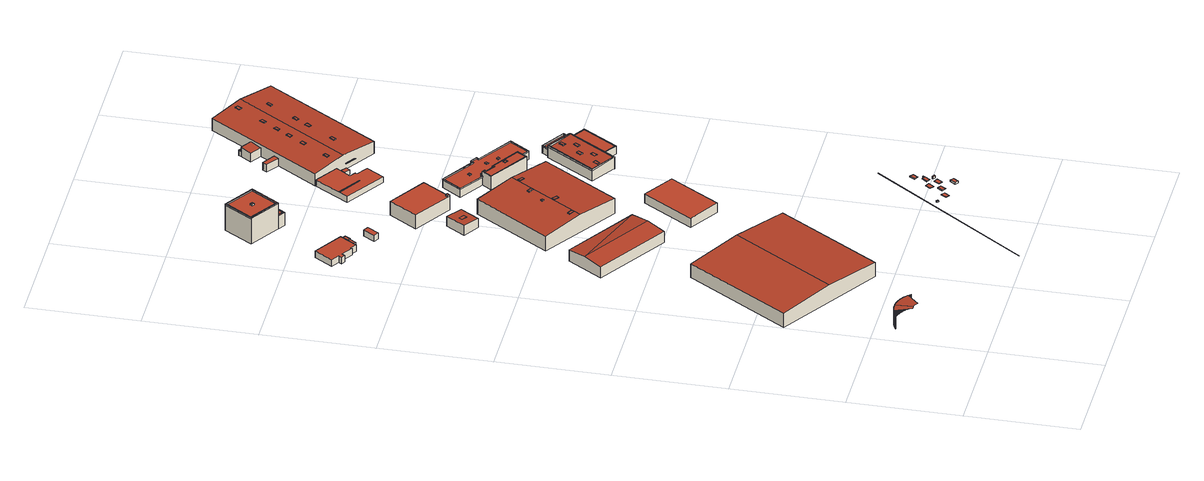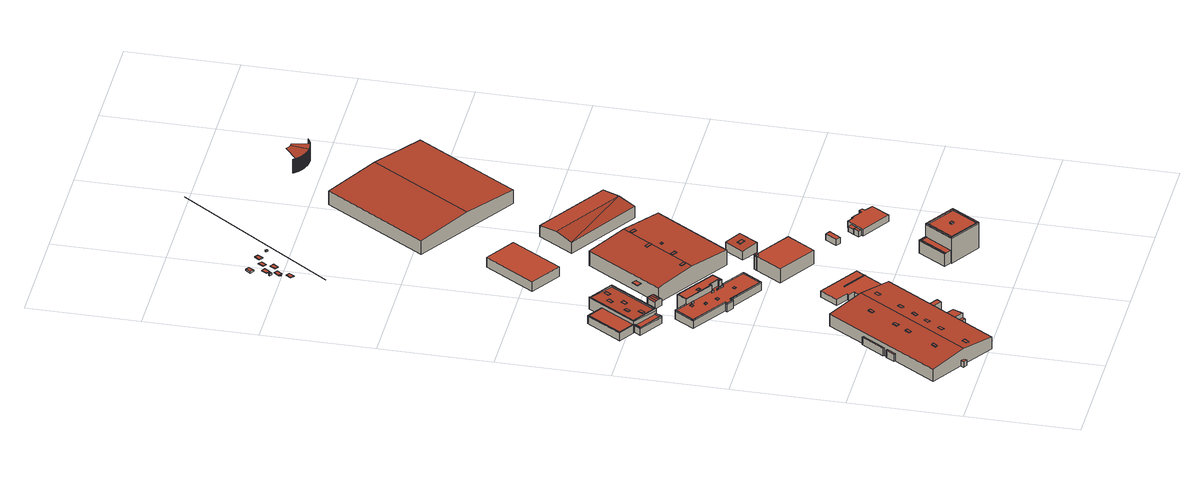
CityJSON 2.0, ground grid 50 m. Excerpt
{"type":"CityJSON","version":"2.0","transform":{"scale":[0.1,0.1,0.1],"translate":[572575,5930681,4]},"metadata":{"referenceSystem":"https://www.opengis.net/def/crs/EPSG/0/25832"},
"CityObjects":{
"building1":{"type":"Building","attributes":{"Grundfläche 2D":"390.780724","Grundhöhe NN":"4.733"},"geometry":[{"type":"MultiSurface","lod":"3","boundaries":[[[0,1,2,3]],[[1,4,5,2]],[[4,6,7,5]],[[6,8,9,7]],[[8,10,11,9]],[[10,12,13,11]],[[12,14,15,13]],[[14,16,17,15]],[[16,18,19,17]],[[18,20,21,19]],[[20,22,23,21]],[[22,24,25,23]],[[24,26,27,25]],[[26,28,29,27]],[[28,30,31,29]],[[30,32,33,31]],[[32,34,35,33]],[[30,28,26,24,36,37,38,39,40,41,42,43,44,45,46,47,48,49,50,51,52,53,54,34,32]],[[34,54,55,35]],[[54,53,56,55]],[[53,52,57,56]],[[52,51,58,57]],[[51,50,59,58]],[[50,49,60,59]],[[49,48,61,60]],[[48,47,62,61]],[[47,46,63,62]],[[46,64,65,63]],[[64,66,67,65]],[[66,68,69,67]],[[68,70,71,69]],[[70,72,73,71]],[[74,75,76,77,78,79,80,81,82,83,84,85,86,87,88,89,72,70,68,66,64,46,45,90,91,92,93,94,95,96,97,98,99,100,101,102,103,104,105,106,107,108,109,110,111,112,113,114,115,116,117,118,119,120,121]],[[72,89,122,73]],[[89,88,123,122]],[[88,87,124,123]],[[87,86,125,124]],[[86,85,126,125]],[[85,84,127,126]],[[84,83,128,127]],[[83,82,129,128]],[[82,81,130,129]],[[81,80,131,130]],[[80,79,132,131]],[[79,78,133,132]],[[78,77,134,133]],[[77,76,135,134]],[[76,75,136,135]],[[75,74,137,136]],[[74,121,138,137]],[[121,120,139,138]],[[120,119,140,139]],[[119,118,141,140]],[[118,117,142,141]],[[117,116,143,142]],[[116,115,144,143]],[[115,114,145,144]],[[114,113,146,145]],[[113,112,147,146]],[[112,111,148,147]],[[111,110,149,148]],[[110,150,151,149]],[[150,152,153,151]],[[152,154,155,153]],[[154,156,157,155]],[[156,158,159,157]]],"semantics":{"surfaces":[{"type":"WallSurface"},{"type":"RoofSurface"}],"values":[0,0,0,0,0,0,0,0,0,0,0,0,0,0,0,0,0,1,0,0,0,0,0,0,0,0,0,0,0,0,0,0,1,0,0,0,0,0,0,0,0,0,0,0,0,0,0,0,0,0,0,0,0,0,0,0,0,0,0,0,0,0,0,0,0,0]}}]},
"building2":{"type":"Building","attributes":{"Grundfläche 2D":"2955.923750","Grundhöhe NN":"4.798"},"geometry":[{"type":"Solid","lod":"3","boundaries":[[[[160,161,162,163,164]],[[165,160,164,166]],[[166,164,163,167,168]],[[165,166,168,169]],[[161,160,165,169,170]],[[163,162,161,170,171,167]],[[169,168,167,171,170]]]],"semantics":{"surfaces":[{"type":"RoofSurface"},{"type":"WallSurface"},{"type":"GroundSurface"}],"values":[[0,0,1,1,1,1,2]]}}]},
"building3":{"type":"Building","attributes":{"Grundfläche 2D":"695.717023","Grundhöhe NN":"5.314"},"geometry":[{"type":"Solid","lod":"3","boundaries":[[[[172,173,174]],[[175,176,174,177]],[[172,174,176]],[[177,174,173,178,179]],[[175,177,179,180]],[[172,176,175,180,181]],[[173,172,181,178]],[[179,178,181,180]]]],"semantics":{"surfaces":[{"type":"RoofSurface"},{"type":"WallSurface"},{"type":"GroundSurface"}],"values":[[0,0,0,1,1,1,1,2]]}}]},
"building4":{"type":"Building","attributes":{"Grundfläche 2D":"147.819501","Grundhöhe NN":"5.317"},"geometry":[{"type":"Solid","lod":"3","boundaries":[[[[182,183,184,185,186,187,188,189,190,191]],[[182,191,192,193]],[[183,182,193,194]],[[184,183,194,195]],[[185,184,195,196]],[[186,185,196,197]],[[187,186,197,198]],[[188,187,198,199]],[[189,188,199,200]],[[190,189,200,201]],[[191,190,201,192]],[[196,195,194,193,192,201,200,199,198,197]]]],"semantics":{"surfaces":[{"type":"RoofSurface"},{"type":"WallSurface"},{"type":"GroundSurface"}],"values":[[0,1,1,1,1,1,1,1,1,1,1,2]]}}]},
"building5":{"type":"Building","attributes":{"Grundfläche 2D":"7.102182","Grundhöhe NN":"5.440"},"geometry":[{"type":"Solid","lod":"3","boundaries":[[[[202,203,204,205]],[[203,202,206,207]],[[204,203,207,208]],[[205,204,208,209]],[[202,205,209,206]],[[207,206,209,208]]]],"semantics":{"surfaces":[{"type":"RoofSurface"},{"type":"WallSurface"},{"type":"GroundSurface"}],"values":[[0,1,1,1,1,2]]}}]},
"building6":{"type":"Building","attributes":{"Grundfläche 2D":"6602.493035","Grundhöhe NN":"3.817"},"children":["building6-1","building6-2","building6-3","building6-4","building6-5","building6-6","building6-7","building6-8","building6-9","building6-10"],"geometry":[{"type":"MultiSurface","lod":"3","boundaries":[[[210,211,212,213]]],"semantics":{"surfaces":[{"type":"WallSurface"}],"values":[0]}}]},
"building6-1":{"type":"BuildingInstallation","parents":["building6"],"geometry":[{"type":"MultiSurface","lod":"3","boundaries":[[[214,215,216,217]],[[217,216,218,219]],[[214,217,219,220]],[[215,214,220,221]],[[216,215,221,218]]],"semantics":{"surfaces":[{"type":"RoofSurface"},{"type":"WallSurface"}],"values":[0,1,1,1,1]}}]},
"building6-2":{"type":"BuildingInstallation","parents":["building6"],"geometry":[{"type":"MultiSurface","lod":"3","boundaries":[[[222,223,224,225]],[[225,224,226,227]],[[222,225,227,228]],[[223,222,228,229]],[[224,223,229,226]]],"semantics":{"surfaces":[{"type":"RoofSurface"},{"type":"WallSurface"}],"values":[0,1,1,1,1]}}]},
"building6-3":{"type":"BuildingInstallation","parents":["building6"],"geometry":[{"type":"MultiSurface","lod":"3","boundaries":[[[230,231,232,233]],[[233,232,234,235]],[[230,233,235,236]],[[231,230,236,237]],[[232,231,237,234]]],"semantics":{"surfaces":[{"type":"RoofSurface"},{"type":"WallSurface"}],"values":[0,1,1,1,1]}}]},
"building6-4":{"type":"BuildingInstallation","parents":["building6"],"geometry":[{"type":"MultiSurface","lod":"3","boundaries":[[[238,239,240,241]],[[241,240,242,243]],[[238,241,243,244]],[[239,238,244,245]],[[240,239,245,242]]],"semantics":{"surfaces":[{"type":"RoofSurface"},{"type":"WallSurface"}],"values":[0,1,1,1,1]}}]},
"building6-5":{"type":"BuildingInstallation","parents":["building6"],"geometry":[{"type":"MultiSurface","lod":"3","boundaries":[[[246,247,248,249]],[[249,248,250,251]],[[246,249,251,252]],[[247,246,252,253]],[[248,247,253,250]]],"semantics":{"surfaces":[{"type":"RoofSurface"},{"type":"WallSurface"}],"values":[0,1,1,1,1]}}]},
"building6-6":{"type":"BuildingInstallation","parents":["building6"],"geometry":[{"type":"MultiSurface","lod":"3","boundaries":[[[254,255,256,257]],[[257,256,258,259]],[[254,257,259,260]],[[255,254,260,261]],[[256,255,261,258]]],"semantics":{"surfaces":[{"type":"RoofSurface"},{"type":"WallSurface"}],"values":[0,1,1,1,1]}}]},
"building6-7":{"type":"BuildingInstallation","parents":["building6"],"geometry":[{"type":"MultiSurface","lod":"3","boundaries":[[[262,263,264,265]],[[266,267,263,262]],[[267,268,264,263]],[[268,269,265,264]],[[269,266,262,265]]],"semantics":{"surfaces":[{"type":"RoofSurface"},{"type":"WallSurface"}],"values":[0,1,1,1,1]}}]},
"building6-8":{"type":"BuildingInstallation","parents":["building6"],"geometry":[{"type":"MultiSurface","lod":"3","boundaries":[[[270,271,272,273]],[[273,272,274,275]],[[270,273,275,276]],[[271,270,276,277]],[[272,271,277,274]]],"semantics":{"surfaces":[{"type":"RoofSurface"},{"type":"WallSurface"}],"values":[0,1,1,1,1]}}]},
"building6-9":{"type":"BuildingInstallation","parents":["building6"],"geometry":[{"type":"MultiSurface","lod":"3","boundaries":[[[278,279,280,281,282,283,284,285,286,287,288,289,290,291,292,293,294,295,296,297,298,299,300]],[[301,302,279,278]],[[303,304,300,299]],[[304,301,278,300]],[[302,305,280,279]],[[305,306,281,280]],[[306,307,282,281]],[[307,308,283,282]],[[308,309,310,285,284,283]],[[310,311,286,285]],[[311,312,287,286]],[[312,313,288,287]],[[313,314,289,288]],[[314,315,290,289]],[[315,316,291,290]],[[316,317,292,291]],[[317,318,293,292]],[[318,319,294,293]],[[319,320,295,294]],[[320,321,296,295]],[[321,322,297,296]],[[322,323,298,297]],[[323,303,299,298]]],"semantics":{"surfaces":[{"type":"RoofSurface"},{"type":"WallSurface"}],"values":[0,1,1,1,1,1,1,1,1,1,1,1,1,1,1,1,1,1,1,1,1,1,1]}}]},
"building6-10":{"type":"BuildingInstallation","parents":["building6"],"geometry":[{"type":"MultiSurface","lod":"3","boundaries":[[[324,325,326,327]],[[327,326,328,329]],[[324,327,329,330]],[[325,324,330,331]],[[326,325,331,328]]],"semantics":{"surfaces":[{"type":"RoofSurface"},{"type":"WallSurface"}],"values":[0,1,1,1,1]}}]},
"building7":{"type":"Building","attributes":{"Grundfläche 2D":"4.255381","Grundhöhe NN":"5.353"},"geometry":[{"type":"Solid","lod":"3","boundaries":[[[[332,333,334,335]],[[208,336,335,334]],[[336,337,332,335]],[[337,338,333,332]],[[338,208,334,333]],[[338,337,336,208]]]],"semantics":{"surfaces":[{"type":"RoofSurface"},{"type":"WallSurface"},{"type":"GroundSurface"}],"values":[[0,1,1,1,1,2]]}}]},
"building8":{"type":"Building","attributes":{"Grundfläche 2D":"15.378755","Grundhöhe NN":"5.325"},"geometry":[{"type":"Solid","lod":"3","boundaries":[[[[339,340,341,342]],[[343,344,342,341]],[[344,345,339,342]],[[345,346,340,339]],[[346,343,341,340]],[[346,345,344,343]]]],"semantics":{"surfaces":[{"type":"RoofSurface"},{"type":"WallSurface"},{"type":"GroundSurface"}],"values":[[0,1,1,1,1,2]]}}]},
"building9":{"type":"Building","attributes":{"Grundfläche 2D":"83.991853","Grundhöhe NN":"5.527"},"children":["building9-1"],"geometry":[{"type":"Solid","lod":"3","boundaries":[[[[347,348,349,350]],[[351,352,350,349]],[[352,353,347,350]],[[353,354,348,347]],[[354,351,349,348]],[[354,353,352,351]]]],"semantics":{"surfaces":[{"type":"RoofSurface"},{"type":"WallSurface"},{"type":"GroundSurface"}],"values":[[0,1,1,1,1,2]]}}]},
"building9-1":{"type":"BuildingInstallation","parents":["building9"],"geometry":[{"type":"MultiSurface","lod":"3","boundaries":[[[355,356,357,358]],[[358,357,359,360]],[[355,358,360,361]],[[356,355,361,362]],[[357,356,362,359]]],"semantics":{"surfaces":[{"type":"RoofSurface"},{"type":"WallSurface"}],"values":[0,1,1,1,1]}}]},
"building10":{"type":"Building","attributes":{"Grundfläche 2D":"304.281878","Grundhöhe NN":"5.483"},"children":["building10-1","building10-2"],"geometry":[{"type":"MultiSurface","lod":"3","boundaries":[[[363,364,365,366,367,368,369,370,371,372,373,374,375,376]],[[377,378,379,380,381,382]],[[383,384,385,386,387,388,389,390]],[[391,392,393,394]],[[395,396,365,364]],[[396,397,398,399,383,369,368,367,366,365]],[[390,389,371,370]],[[372,371,389,388]],[[373,372,388,387]],[[386,400,401,402,395,364,363,376,375,374]],[[403,404,378,377]],[[404,405,379,378]],[[405,391,380,379]],[[380,391,394,381]],[[382,381,394,393]],[[382,393,392,406,407,408,395,402,401,400,386,409,410,403,377]],[[396,395,408,411]],[[412,413,414,415,383,399,398,397,396,411]],[[386,385,384,383,415,416,409]],[[404,403,410,417]],[[405,404,417,418]],[[392,391,405,418,406]],[[418,417,410,409,416,415,414,413,412,411,408,407,406]]],"semantics":{"surfaces":[{"type":"RoofSurface"},{"type":"WallSurface"},{"type":"GroundSurface"}],"values":[0,0,0,0,1,1,1,1,1,1,1,1,1,1,1,1,1,1,1,1,1,1,2]}}]},
"building10-1":{"type":"BuildingInstallation","parents":["building10"],"geometry":[{"type":"MultiSurface","lod":"3","boundaries":[[[373,370,369,419,374]],[[370,373,387,390]],[[383,384,385,386,374,419,369]]],"semantics":{"surfaces":[{"type":"RoofSurface"},{"type":"WallSurface"}],"values":[0,1,1]}}]},
"building10-2":{"type":"BuildingInstallation","parents":["building10"],"geometry":[{"type":"MultiSurface","lod":"3","boundaries":[[[420,421,422,423]],[[424,425,423,422]],[[425,426,420,423]],[[421,420,426,427]],[[422,421,427,424]]],"semantics":{"surfaces":[{"type":"RoofSurface"},{"type":"WallSurface"}],"values":[0,1,1,1,1]}}]},
"building11":{"type":"Building","attributes":{"Grundfläche 2D":"425.920663","Grundhöhe NN":"5.199"},"geometry":[{"type":"Solid","lod":"3","boundaries":[[[[428,429,430,431]],[[432,433,431,430]],[[433,434,428,431]],[[434,435,429,428]],[[435,432,430,429]],[[435,434,433,432]]]],"semantics":{"surfaces":[{"type":"RoofSurface"},{"type":"WallSurface"},{"type":"GroundSurface"}],"values":[[0,1,1,1,1,2]]}}]},
"building12":{"type":"Building","attributes":{"Grundfläche 2D":"1628.171491","Grundhöhe NN":"5.292"},"children":["building12-1","building12-2","building12-3","building12-4","building12-5","building12-6"],"geometry":[{"type":"Solid","lod":"3","boundaries":[[[[436,437,438,439]],[[438,437,440,441]],[[440,437,436,442,443]],[[440,443,444,441]],[[439,438,441,444,445]],[[436,439,445,442]],[[443,442,445,444]]]],"semantics":{"surfaces":[{"type":"RoofSurface"},{"type":"WallSurface"},{"type":"GroundSurface"}],"values":[[0,0,1,1,1,1,2]]}}]},
"building12-1":{"type":"BuildingInstallation","parents":["building12"],"geometry":[{"type":"MultiSurface","lod":"3","boundaries":[[[446,447,448,449]],[[449,448,450,451]],[[451,452,446,449]],[[447,446,452,453]],[[453,450,448,447]]],"semantics":{"surfaces":[{"type":"RoofSurface"},{"type":"WallSurface"}],"values":[0,1,1,1,1]}}]},
"building12-2":{"type":"BuildingInstallation","parents":["building12"],"geometry":[{"type":"MultiSurface","lod":"3","boundaries":[[[454,455,456,457]],[[457,456,458,459]],[[459,460,454,457]],[[460,461,455,454]],[[456,455,461,458]]],"semantics":{"surfaces":[{"type":"RoofSurface"},{"type":"WallSurface"}],"values":[0,1,1,1,1]}}]},
"building12-3":{"type":"BuildingInstallation","parents":["building12"],"geometry":[{"type":"MultiSurface","lod":"3","boundaries":[[[462,463,464,465]],[[465,464,466,467]],[[462,465,467,468]],[[463,462,468,469]],[[464,463,469,466]]],"semantics":{"surfaces":[{"type":"RoofSurface"},{"type":"WallSurface"}],"values":[0,1,1,1,1]}}]},
"building12-4":{"type":"BuildingInstallation","parents":["building12"],"geometry":[{"type":"MultiSurface","lod":"3","boundaries":[[[470,471,472,473]],[[474,475,473,472]],[[475,476,470,473]],[[471,470,476,477]],[[472,471,477,474]]],"semantics":{"surfaces":[{"type":"RoofSurface"},{"type":"WallSurface"}],"values":[0,1,1,1,1]}}]},
"building12-5":{"type":"BuildingInstallation","parents":["building12"],"geometry":[{"type":"MultiSurface","lod":"3","boundaries":[[[478,479,480,481]],[[481,480,482,483]],[[483,484,478,481]],[[479,478,484,485]],[[485,482,480,479]]],"semantics":{"surfaces":[{"type":"RoofSurface"},{"type":"WallSurface"}],"values":[0,1,1,1,1]}}]},
"building12-6":{"type":"BuildingInstallation","parents":["building12"],"geometry":[{"type":"MultiSurface","lod":"3","boundaries":[[[486,487,488,489]],[[490,491,489,488]],[[491,492,486,489]],[[492,493,487,486]],[[493,490,488,487]],[[493,492,491,490]]],"semantics":{"surfaces":[{"type":"RoofSurface"},{"type":"WallSurface"},{"type":"OuterCeilingSurface"}],"values":[0,1,1,1,1,2]}}]},
"building13":{"type":"Building","attributes":{"Grundfläche 2D":"300.542562","Grundhöhe NN":"5.304"},"children":["building13-1"],"geometry":[{"type":"Solid","lod":"3","boundaries":[[[[494,495,496,497,498,499,500]],[[501,502,500,499]],[[502,503,504,495,494,500]],[[504,505,496,495]],[[505,506,497,496]],[[506,507,498,497]],[[507,501,499,498]],[[507,506,505,504,503,502,501]]]],"semantics":{"surfaces":[{"type":"RoofSurface"},{"type":"WallSurface"},{"type":"GroundSurface"}],"values":[[0,1,1,1,1,1,1,2]]}}]},
"building13-1":{"type":"BuildingInstallation","parents":["building13"],"geometry":[{"type":"MultiSurface","lod":"3","boundaries":[[[508,509,510,511,512]],[[496,497,513,510,509,508]],[[511,510,513,494]],[[494,495,512,511]],[[495,496,508,512]]],"semantics":{"surfaces":[{"type":"RoofSurface"},{"type":"WallSurface"}],"values":[0,1,1,1,1]}}]},
"building14":{"type":"Building","attributes":{"Grundfläche 2D":"311.445330","Grundhöhe NN":"5.180"},"children":["building14-1"],"geometry":[{"type":"Solid","lod":"3","boundaries":[[[[514,515,516,517,518,519,520,521]],[[515,514,522,523]],[[516,515,523,524]],[[517,516,524,525]],[[518,517,525,526]],[[519,518,526,527]],[[520,519,527,528]],[[521,520,528,529]],[[514,521,529,522]],[[529,528,527,526,525,524,523,522]]]],"semantics":{"surfaces":[{"type":"RoofSurface"},{"type":"WallSurface"},{"type":"GroundSurface"}],"values":[[0,1,1,1,1,1,1,1,1,2]]}}]},
"building14-1":{"type":"BuildingInstallation","parents":["building14"],"geometry":[{"type":"MultiSurface","lod":"3","boundaries":[[[530,531,532,533]],[[534,535,533,532]],[[530,533,535,536]],[[531,530,536,537]],[[532,531,537,534]]],"semantics":{"surfaces":[{"type":"RoofSurface"},{"type":"WallSurface"}],"values":[0,1,1,1,1]}}]},
"building15":{"type":"Building","attributes":{"Grundfläche 2D":"16.643301","Grundhöhe NN":"5.292"},"geometry":[{"type":"Solid","lod":"3","boundaries":[[[[538,539,540,541]],[[542,538,541,543]],[[544,542,543,545]],[[546,544,545,547]],[[547,545,543,541,540,548,549]],[[546,547,549,550]],[[539,538,542,544,546,550,551]],[[540,539,551,548]],[[549,548,551,550]]]],"semantics":{"surfaces":[{"type":"RoofSurface"},{"type":"WallSurface"},{"type":"GroundSurface"}],"values":[[0,0,0,0,1,1,1,1,2]]}}]},
"building16":{"type":"Building","attributes":{"Grundfläche 2D":"540.890092","Grundhöhe NN":"5.544"},"children":["building16-1","building16-2","building16-3","building16-4","building16-5","building16-6","building16-7","building16-8","building16-9","building16-10","building16-11","building16-12"],"geometry":[{"type":"Solid","lod":"3","boundaries":[[[[552,553,554,555,556,557,558,559,560,561,562,563,564,565,566,567,568,569,570,571]],[[572,573,574,575,576,577,578,579,580]],[[581,582,583,584,585,586,587,588,589,590,591,592,593,594]],[[595,596,560,559]],[[596,597,561,560]],[[597,598,562,561]],[[598,599,563,562]],[[599,600,564,563]],[[600,601,565,564]],[[601,602,566,565]],[[602,603,567,566]],[[603,604,568,567]],[[594,593,570,569]],[[593,592,571,570]],[[552,571,592,591]],[[553,552,591,590]],[[554,553,590,589]],[[555,554,589,588]],[[556,555,588,587]],[[557,556,587,586]],[[586,585,558,557]],[[604,605,606,573,572,569,568]],[[574,573,606,607]],[[558,576,575,574,607,608,595,559]],[[576,558,585,584,577]],[[577,584,583,578]],[[578,583,582,579]],[[579,582,581,580]],[[572,580,581,594,569]],[[596,595,608,609]],[[597,596,609,610]],[[598,597,610,611]],[[599,598,611,612]],[[600,599,612,613]],[[601,600,613,614]],[[602,601,614,615]],[[603,602,615,616]],[[604,603,616,605]],[[613,612,611,610,609,608,607,606,605,616,615,614]]]],"semantics":{"surfaces":[{"type":"RoofSurface"},{"type":"WallSurface"},{"type":"GroundSurface"}],"values":[[0,0,0,1,1,1,1,1,1,1,1,1,1,1,1,1,1,1,1,1,1,1,1,1,1,1,1,1,1,1,1,1,1,1,1,1,1,1,2]]}}]},
"building16-1":{"type":"BuildingInstallation","parents":["building16"],"geometry":[{"type":"MultiSurface","lod":"3","boundaries":[[[617,618,619,620]],[[620,619,621,622]],[[617,620,622,623]],[[618,617,623,624]],[[619,618,624,621]]],"semantics":{"surfaces":[{"type":"RoofSurface"},{"type":"WallSurface"}],"values":[0,1,1,1,1]}}]},
"building16-2":{"type":"BuildingInstallation","parents":["building16"],"geometry":[{"type":"MultiSurface","lod":"3","boundaries":[[[625,626,627,628]],[[626,625,629,630]],[[627,626,630,631]],[[628,627,631,632]],[[625,628,632,629]]],"semantics":{"surfaces":[{"type":"RoofSurface"},{"type":"WallSurface"}],"values":[0,1,1,1,1]}}]},
"building16-3":{"type":"BuildingInstallation","parents":["building16"],"geometry":[{"type":"MultiSurface","lod":"3","boundaries":[[[633,634,635,636]],[[636,635,637,638]],[[633,636,638,639]],[[639,640,634,633]],[[640,637,635,634]]],"semantics":{"surfaces":[{"type":"RoofSurface"},{"type":"WallSurface"}],"values":[0,1,1,1,1]}}]},
"building16-4":{"type":"BuildingInstallation","parents":["building16"],"geometry":[{"type":"MultiSurface","lod":"3","boundaries":[[[641,642,643,644]],[[645,646,644,643]],[[641,644,646,647]],[[647,648,642,641]],[[643,642,648,645]]],"semantics":{"surfaces":[{"type":"RoofSurface"},{"type":"WallSurface"}],"values":[0,1,1,1,1]}}]},
"building16-5":{"type":"BuildingInstallation","parents":["building16"],"geometry":[{"type":"MultiSurface","lod":"3","boundaries":[[[649,650,651,652]],[[651,650,653,654]],[[654,655,652,651]],[[655,656,649,652]],[[650,649,656,653]]],"semantics":{"surfaces":[{"type":"RoofSurface"},{"type":"WallSurface"}],"values":[0,1,1,1,1]}}]},
"building16-6":{"type":"BuildingInstallation","parents":["building16"],"geometry":[{"type":"MultiSurface","lod":"3","boundaries":[[[657,658,659,660]],[[658,657,661,662]],[[659,658,662,663]],[[660,659,663,664]],[[657,660,664,661]]],"semantics":{"surfaces":[{"type":"RoofSurface"},{"type":"WallSurface"}],"values":[0,1,1,1,1]}}]},
"building16-7":{"type":"BuildingInstallation","parents":["building16"],"geometry":[{"type":"MultiSurface","lod":"3","boundaries":[[[665,666,667,668]],[[669,670,668,667]],[[665,668,670,671]],[[671,672,666,665]],[[667,666,672,669]]],"semantics":{"surfaces":[{"type":"RoofSurface"},{"type":"WallSurface"}],"values":[0,1,1,1,1]}}]},
"building16-8":{"type":"BuildingInstallation","parents":["building16"],"geometry":[{"type":"MultiSurface","lod":"3","boundaries":[[[673,674,675,676]],[[676,675,677,678]],[[673,676,678,679]],[[674,673,679,680]],[[675,674,680,677]]],"semantics":{"surfaces":[{"type":"RoofSurface"},{"type":"WallSurface"}],"values":[0,1,1,1,1]}}]},
"building16-9":{"type":"BuildingInstallation","parents":["building16"],"geometry":[{"type":"MultiSurface","lod":"3","boundaries":[[[681,682,683,684,685,686,687,688,689]],[[572,573,684,683]],[[573,574,685,684]],[[574,575,576,687,686,685]],[[689,688,690,691]],[[681,689,691,692]],[[682,681,692,693]]],"semantics":{"surfaces":[{"type":"RoofSurface"},{"type":"WallSurface"}],"values":[0,1,1,1,1,1,1]}}]},
"building16-10":{"type":"BuildingInstallation","parents":["building16"],"geometry":[{"type":"MultiSurface","lod":"3","boundaries":[[[694,695,696,697]],[[696,695,698,699]],[[697,696,699,700]],[[694,697,700,701]],[[695,694,701,698]]],"semantics":{"surfaces":[{"type":"RoofSurface"},{"type":"WallSurface"}],"values":[0,1,1,1,1]}}]},
"building16-11":{"type":"BuildingInstallation","parents":["building16"],"geometry":[{"type":"MultiSurface","lod":"3","boundaries":[[[687,702,703,704,705,683,682,706,707,708,709,688]],[[693,710,706,682]],[[707,706,710,711]],[[708,707,711,712]],[[709,708,712,713]],[[713,690,688,709]],[[576,577,702,687]],[[577,578,703,702]],[[578,579,704,703]],[[579,580,705,704]],[[580,572,683,705]]],"semantics":{"surfaces":[{"type":"RoofSurface"},{"type":"WallSurface"}],"values":[0,1,1,1,1,1,1,1,1,1,1]}}]},
"building16-12":{"type":"BuildingInstallation","parents":["building16"],"geometry":[{"type":"MultiSurface","lod":"3","boundaries":[[[714,715,716,717]],[[717,716,718,719]],[[714,717,719,720]],[[715,714,720,721]],[[716,715,721,718]]],"semantics":{"surfaces":[{"type":"RoofSurface"},{"type":"WallSurface"}],"values":[0,1,1,1,1]}}]},
"building17":{"type":"Building","attributes":{"Grundfläche 2D":"6.343615","Grundhöhe NN":"5.180"},"geometry":[{"type":"Solid","lod":"3","boundaries":[[[[722,723,724,725]],[[726,727,725,724]],[[727,728,722,725]],[[728,729,723,722]],[[729,726,724,723]],[[729,728,727,726]]]],"semantics":{"surfaces":[{"type":"RoofSurface"},{"type":"WallSurface"},{"type":"GroundSurface"}],"values":[[0,1,1,1,1,2]]}}]},
"building18":{"type":"Building","attributes":{"Grundfläche 2D":"499.712101","Grundhöhe NN":"5.594"},"children":["building18-1","building18-2","building18-3","building18-4","building18-5","building18-6"],"geometry":[{"type":"Solid","lod":"3","boundaries":[[[[730,731,732]],[[731,733,734,735,736,737,738,732]],[[739,740,741,730,732]],[[740,742,743,741]],[[742,744,733,743]],[[745,734,733,744]],[[746,747,748,749]],[[750,751,752,753,754,755]],[[730,749,748,731]],[[747,733,731,748]],[[756,757,758,759,760,738,737,736,735,734]],[[760,761,732,738]],[[761,762,763,740,739,732]],[[764,756,734,745,744,742,740,763,765]],[[733,747,746,741,743]],[[730,741,746,749]],[[766,753,752,751,750,767,756,764,765,763,768,769]],[[770,760,759,758,757,756,767,750,771,772,773]],[[760,770,774,761]],[[763,762,761,774,775,768]],[[754,753,766,776]],[[755,754,776,777]],[[750,755,777,771]],[[770,773,772,771,777,776,766,769,768,775,774]]]],"semantics":{"surfaces":[{"type":"RoofSurface"},{"type":"WallSurface"},{"type":"GroundSurface"}],"values":[[0,0,0,0,0,0,0,0,1,1,1,1,1,1,1,1,1,1,1,1,1,1,1,2]]}}]},
"building18-1":{"type":"BuildingInstallation","parents":["building18"],"geometry":[{"type":"MultiSurface","lod":"3","boundaries":[[[778,779,780,781]],[[781,780,782,783]],[[778,781,783,784]],[[779,778,784,785]],[[780,779,785,782]]],"semantics":{"surfaces":[{"type":"RoofSurface"},{"type":"WallSurface"}],"values":[0,1,1,1,1]}}]},
"building18-2":{"type":"BuildingInstallation","parents":["building18"],"geometry":[{"type":"MultiSurface","lod":"3","boundaries":[[[786,787,788,789]],[[789,788,790,791]],[[786,789,791,792]],[[787,786,792,793]],[[788,787,793,790]]],"semantics":{"surfaces":[{"type":"RoofSurface"},{"type":"WallSurface"}],"values":[0,1,1,1,1]}}]},
"building18-3":{"type":"BuildingInstallation","parents":["building18"],"geometry":[{"type":"MultiSurface","lod":"3","boundaries":[[[794,795,796,797]],[[797,796,798,799]],[[794,797,799,800]],[[795,794,800,801]],[[796,795,801,798]]],"semantics":{"surfaces":[{"type":"RoofSurface"},{"type":"WallSurface"}],"values":[0,1,1,1,1]}}]},
"building18-4":{"type":"BuildingInstallation","parents":["building18"],"geometry":[{"type":"MultiSurface","lod":"3","boundaries":[[[802,803,804,805]],[[805,804,806,807]],[[807,808,802,805]],[[803,802,808,809]],[[809,806,804,803]]],"semantics":{"surfaces":[{"type":"RoofSurface"},{"type":"WallSurface"}],"values":[0,1,1,1,1]}}]},
"building18-5":{"type":"BuildingInstallation","parents":["building18"],"geometry":[{"type":"MultiSurface","lod":"3","boundaries":[[[810,811,812,813]],[[813,812,814,815]],[[810,813,815,816]],[[811,810,816,817]],[[812,811,817,814]]],"semantics":{"surfaces":[{"type":"RoofSurface"},{"type":"WallSurface"}],"values":[0,1,1,1,1]}}]},
"building18-6":{"type":"BuildingInstallation","parents":["building18"],"geometry":[{"type":"MultiSurface","lod":"3","boundaries":[[[818,819,820,821,822,823,824,767]],[[753,754,823,822]],[[754,755,824,823]],[[755,750,767,824]],[[750,751,818,767]],[[751,825,819,818]],[[820,819,825,826]],[[826,752,821,820]],[[753,822,821,752]]],"semantics":{"surfaces":[{"type":"RoofSurface"},{"type":"WallSurface"}],"values":[0,1,1,1,1,1,1,1,1]}}]},
"building19":{"type":"Building","attributes":{"Grundfläche 2D":"46.778890","Grundhöhe NN":"5.908"},"children":["building19-1"],"geometry":[{"type":"Solid","lod":"3","boundaries":[[[[827,828,829,830,831,832]],[[830,829,833,834]],[[831,830,834,835]],[[832,831,835,836]],[[833,829,828,827,832,836,837]],[[836,835,834,833,837]]]],"semantics":{"surfaces":[{"type":"RoofSurface"},{"type":"WallSurface"},{"type":"GroundSurface"}],"values":[[0,1,1,1,1,2]]}}]},
"building19-1":{"type":"BuildingInstallation","parents":["building19"],"geometry":[{"type":"MultiSurface","lod":"3","boundaries":[[[838,839,840,841,842,843,844,845]],[[829,830,841,840]],[[830,831,842,841]],[[831,832,843,842]],[[832,827,844,843]],[[827,846,845,844]],[[838,845,846,847]],[[847,828,839,838]],[[828,829,840,839]]],"semantics":{"surfaces":[{"type":"RoofSurface"},{"type":"WallSurface"}],"values":[0,1,1,1,1,1,1,1,1]}}]},
"building20":{"type":"Building","attributes":{"Grundfläche 2D":"2158.745158","Grundhöhe NN":"5.180"},"children":["building20-1","building20-2","building20-3","building20-4","building20-5","building20-6","building20-7","building20-8","building20-9","building20-10","building20-11"],"geometry":[{"type":"Solid","lod":"3","boundaries":[[[[848,849,850,851]],[[852,851,850,853]],[[854,855,856,857]],[[858,859,860,861]],[[862,863,864,865]],[[866,867,868,869]],[[870,871,872,873]],[[874,875,876,877]],[[856,855,878,879,868,867,880,881,849,848,882,883]],[[877,884,885,853,850,849,881,886,874]],[[863,862,887,888,872,871,889,890,852,853,885,891]],[[851,852,890,882,848]],[[857,856,883,892]],[[854,857,892,893]],[[855,854,893,878]],[[861,860,894,895]],[[858,861,895,896]],[[859,858,896,897]],[[859,864,863,891,894,860]],[[864,859,897,898,865]],[[862,865,898,887]],[[869,868,879,899]],[[866,869,899,900]],[[867,866,900,880]],[[873,872,888,901]],[[870,873,901,902]],[[871,870,902,889]],[[875,874,886,903]],[[876,875,903,904]],[[877,876,904,884]],[[887,898,897,896,895,894,891,885,884,904,903,886,881,880,900,899,879,878,893,892,883,882,890,889,902,901,888]]]],"semantics":{"surfaces":[{"type":"RoofSurface"},{"type":"WallSurface"},{"type":"GroundSurface"}],"values":[[0,0,0,0,0,0,0,0,1,1,1,1,1,1,1,1,1,1,1,1,1,1,1,1,1,1,1,1,1,1,2]]}}]},
"building20-1":{"type":"BuildingInstallation","parents":["building20"],"geometry":[{"type":"MultiSurface","lod":"3","boundaries":[[[905,906,907,908]],[[908,907,909,910]],[[905,908,910,911]],[[906,905,911,912]],[[907,906,912,909]]],"semantics":{"surfaces":[{"type":"RoofSurface"},{"type":"WallSurface"}],"values":[0,1,1,1,1]}}]},
"building20-2":{"type":"BuildingInstallation","parents":["building20"],"geometry":[{"type":"MultiSurface","lod":"3","boundaries":[[[913,914,915,916]],[[916,915,917,918]],[[913,916,918,919]],[[914,913,919,920]],[[915,914,920,917]]],"semantics":{"surfaces":[{"type":"RoofSurface"},{"type":"WallSurface"}],"values":[0,1,1,1,1]}}]},
"building20-3":{"type":"BuildingInstallation","parents":["building20"],"geometry":[{"type":"MultiSurface","lod":"3","boundaries":[[[921,922,923,924]],[[924,923,925,926]],[[926,927,921,924]],[[927,928,922,921]],[[923,922,928,925]]],"semantics":{"surfaces":[{"type":"RoofSurface"},{"type":"WallSurface"}],"values":[0,1,1,1,1]}}]},
"building20-4":{"type":"BuildingInstallation","parents":["building20"],"geometry":[{"type":"MultiSurface","lod":"3","boundaries":[[[929,930,931,932]],[[932,931,933,934]],[[931,930,935,933]],[[929,932,934,936]],[[930,929,936,935]]],"semantics":{"surfaces":[{"type":"RoofSurface"},{"type":"WallSurface"}],"values":[0,1,1,1,1]}}]},
"building20-5":{"type":"BuildingInstallation","parents":["building20"],"geometry":[{"type":"MultiSurface","lod":"3","boundaries":[[[937,938,939,940]],[[940,939,941,942]],[[937,940,942,943]],[[938,937,943,944]],[[939,938,944,941]]],"semantics":{"surfaces":[{"type":"RoofSurface"},{"type":"WallSurface"}],"values":[0,1,1,1,1]}}]},
"building20-6":{"type":"BuildingInstallation","parents":["building20"],"geometry":[{"type":"MultiSurface","lod":"3","boundaries":[[[945,946,947,948]],[[948,947,949,950]],[[945,948,950,951]],[[951,952,946,945]],[[952,949,947,946]]],"semantics":{"surfaces":[{"type":"RoofSurface"},{"type":"WallSurface"}],"values":[0,1,1,1,1]}}]},
"building20-7":{"type":"BuildingInstallation","parents":["building20"],"geometry":[{"type":"MultiSurface","lod":"3","boundaries":[[[953,954,955,956]],[[956,955,957,958]],[[953,956,958,959]],[[954,953,959,960]],[[955,954,960,957]]],"semantics":{"surfaces":[{"type":"RoofSurface"},{"type":"WallSurface"}],"values":[0,1,1,1,1]}}]},
"building20-8":{"type":"BuildingInstallation","parents":["building20"],"geometry":[{"type":"MultiSurface","lod":"3","boundaries":[[[961,962,963,964]],[[964,963,965,966]],[[961,964,966,967]],[[962,961,967,968]],[[963,962,968,965]]],"semantics":{"surfaces":[{"type":"RoofSurface"},{"type":"WallSurface"}],"values":[0,1,1,1,1]}}]},
"building20-9":{"type":"BuildingInstallation","parents":["building20"],"geometry":[{"type":"MultiSurface","lod":"3","boundaries":[[[969,970,971,972]],[[972,971,973,974]],[[969,972,974,975]],[[970,969,975,976]],[[971,970,976,973]]],"semantics":{"surfaces":[{"type":"RoofSurface"},{"type":"WallSurface"}],"values":[0,1,1,1,1]}}]},
"building20-10":{"type":"BuildingInstallation","parents":["building20"],"geometry":[{"type":"MultiSurface","lod":"3","boundaries":[[[977,978,979,980]],[[980,979,981,982]],[[977,980,982,983]],[[978,977,983,984]],[[979,978,984,981]]],"semantics":{"surfaces":[{"type":"RoofSurface"},{"type":"WallSurface"}],"values":[0,1,1,1,1]}}]},
"building20-11":{"type":"BuildingInstallation","parents":["building20"],"geometry":[{"type":"MultiSurface","lod":"3","boundaries":[[[985,986,987,988]],[[989,990,988,987]],[[990,991,985,988]],[[991,992,986,985]],[[992,989,987,986]],[[992,991,990,989]]],"semantics":{"surfaces":[{"type":"RoofSurface"},{"type":"WallSurface"},{"type":"OuterCeilingSurface"}],"values":[0,1,1,1,1,2]}}]}
},
"vertices":[
[95,413,74],[97,414,74],[97,414,7],[95,413,7],[100,416,74],[100,416,7],[102,418,74],[102,418,7],[105,419,74],[105,419,7],[108,421,74],[108,421,7],[110,422,74],[110,422,7],[113,423,74],[113,423,7],[116,424,74],[116,424,7],[119,426,75],[119,426,7],[122,427,75],[122,427,7],[125,428,75],[125,428,7],[128,429,75],[128,429,7],[131,430,75],[131,430,7],[134,430,75],[134,430,7],[137,431,75],[137,431,7],[140,432,75],[140,432,7],[143,432,75],[143,432,7],[154,353,80],[156,353,80],[157,354,80],[159,354,80],[160,354,80],[162,354,80],[163,354,80],[164,354,80],[166,354,80],[167,354,80],[171,434,75],[168,434,75],[165,434,75],[162,434,75],[159,434,75],[155,434,75],[152,434,75],[149,433,75],[146,433,75],[146,433,7],[149,433,7],[152,434,7],[155,434,7],[159,434,7],[162,434,7],[165,434,7],[168,434,7],[171,434,7],[174,434,75],[174,434,7],[177,433,75],[177,433,7],[180,433,75],[180,433,7],[183,433,75],[183,433,7],[186,432,75],[186,432,7],[228,415,75],[226,417,75],[224,418,75],[221,419,75],[219,421,75],[216,422,75],[214,423,75],[211,424,75],[209,425,75],[206,426,75],[203,427,75],[200,428,75],[198,429,75],[195,430,75],[192,431,75],[189,431,75],[168,354,80],[170,354,80],[171,354,80],[172,353,80],[174,353,80],[175,353,80],[176,353,80],[176,352,80],[177,352,80],[178,352,80],[180,351,80],[182,350,80],[184,349,80],[186,348,80],[188,347,80],[190,345,80],[191,344,80],[192,344,80],[193,342,80],[195,340,80],[254,393,75],[252,396,75],[250,398,75],[248,400,75],[246,402,75],[244,404,75],[241,405,75],[239,407,75],[237,409,75],[235,411,75],[233,412,75],[230,414,75],[189,431,7],[192,431,7],[195,430,7],[198,429,7],[200,428,7],[203,427,7],[206,426,7],[209,425,7],[211,424,7],[214,423,7],[216,422,7],[219,421,7],[221,419,7],[224,418,7],[226,417,7],[228,415,7],[230,414,7],[233,412,7],[235,411,7],[237,409,7],[239,407,7],[241,405,7],[244,404,7],[246,402,7],[248,400,7],[250,398,7],[252,396,7],[254,393,7],[256,391,75],[256,391,7],[258,389,75],[258,389,7],[259,386,75],[259,386,7],[261,384,75],[261,384,7],[263,382,75],[263,382,7],
[530,1183,93],[301,1330,76],[292,1316,76],[9,873,76],[237,727,93],[760,1036,76],[468,579,76],[9,873,8],[468,579,8],[760,1036,8],[301,1330,8],[292,1316,8],
[629,1648,68],[310,1850,70],[261,1772,79],[531,1492,68],[580,1571,79],[212,1694,68],[310,1850,13],[212,1694,13],[531,1492,13],[629,1648,13],
[68,2810,45],[103,2787,45],[95,2773,45],[111,2763,45],[119,2776,45],[170,2744,45],[173,2750,45],[199,2733,45],[248,2810,45],[120,2891,45],[120,2891,13],[68,2810,13],[103,2787,13],[95,2773,13],[111,2763,13],[119,2776,13],[170,2744,13],[173,2750,13],[199,2733,13],[248,2810,13],
[211,2752,39],[228,2741,39],[246,2769,39],[229,2781,39],[211,2752,14],[228,2741,14],[246,2769,14],[229,2781,14],
[1136,708,77],[639,2,77],[639,2,78],[1136,708,78],
[973,416,83],[978,422,83],[972,427,83],[967,421,83],[972,427,77],[967,421,77],[973,416,77],[978,422,77],
[1028,416,80],[1013,393,80],[1027,383,80],[1043,406,80],[1027,383,77],[1043,406,77],[1028,416,77],[1013,393,77],
[1075,441,80],[1060,419,80],[1075,408,80],[1090,431,80],[1075,408,77],[1090,431,77],[1075,441,77],[1060,419,77],
[1083,494,80],[1067,471,80],[1082,461,80],[1098,484,80],[1082,461,77],[1098,484,77],[1083,494,77],[1067,471,77],
[1135,400,85],[1120,377,85],[1134,367,85],[1150,390,85],[1134,367,77],[1150,390,77],[1135,400,77],[1120,377,77],
[1123,466,80],[1108,443,80],[1123,433,80],[1138,456,80],[1123,433,77],[1138,456,77],[1123,466,77],[1108,443,77],
[1129,487,80],[1145,509,80],[1130,520,80],[1114,497,80],[1129,487,77],[1145,509,77],[1130,520,77],[1114,497,77],
[1151,468,87],[1155,473,87],[1145,480,87],[1142,475,87],[1145,480,77],[1142,475,77],[1151,468,77],[1155,473,77],
[1145,515,82],[1145,516,82],[1145,517,82],[1145,518,82],[1145,519,82],[1144,519,82],[1144,520,82],[1143,520,82],[1142,520,82],[1141,520,82],[1141,519,82],[1140,519,82],[1140,518,82],[1139,518,82],[1139,517,82],[1140,517,82],[1140,516,82],[1140,515,82],[1141,515,82],[1141,514,82],[1142,514,82],[1143,514,82],[1144,515,82],[1145,515,77],[1145,516,77],[1143,514,77],[1144,515,77],[1145,517,77],[1145,518,77],[1145,519,77],[1144,519,77],[1144,520,77],[1143,520,77],[1142,520,77],[1141,520,77],[1141,519,77],[1140,519,77],[1140,518,77],[1139,518,77],[1139,517,77],[1140,517,77],[1140,516,77],[1140,515,77],[1141,515,77],[1141,514,77],[1142,514,77],
[1137,573,80],[1122,550,80],[1137,540,80],[1152,562,80],[1137,540,77],[1152,562,77],[1137,573,77],[1122,550,77],
[249,2801,41],[234,2777,42],[246,2769,42],[262,2793,41],[262,2793,14],[249,2801,14],[234,2777,14],
[290,2676,43],[312,2663,43],[344,2714,43],[323,2727,43],[344,2714,13],[323,2727,13],[290,2676,13],[312,2663,13],
[480,2273,59],[535,2357,59],[465,2403,63],[410,2318,63],[465,2403,15],[410,2318,15],[480,2273,15],[535,2357,15],
[477,2322,63],[487,2336,63],[464,2351,63],[455,2336,63],[464,2351,62],[455,2336,62],[477,2322,60],[487,2336,60],
[379,3213,144],[380,3214,144],[243,3301,144],[241,3298,144],[241,3297,144],[164,3178,144],[161,3173,144],[169,3175,144],[245,3294,144],[372,3213,144],[296,3094,144],[297,3085,144],[298,3086,144],[301,3091,144],[298,3086,80],[330,3065,80],[410,3190,80],[405,3193,80],[329,3073,80],[301,3091,80],[161,3173,139],[166,3170,139],[292,3088,139],[297,3085,139],[296,3094,139],[372,3213,139],[245,3294,139],[169,3175,139],[405,3193,78],[377,3210,78],[301,3091,78],[329,3073,78],[380,3214,139],[243,3301,139],[241,3298,139],[241,3297,139],[164,3178,139],[298,3086,139],[301,3091,139],[379,3213,139],[298,3086,78],[330,3065,78],[410,3190,78],[377,3210,15],[379,3213,15],[380,3214,15],[297,3085,15],[298,3086,15],[243,3301,15],[241,3298,15],[241,3297,15],[164,3178,15],[161,3173,15],[292,3088,15],[330,3065,15],[410,3190,15],
[292,3088,144],
[270,3182,145],[277,3192,145],[267,3199,146],[260,3188,146],[267,3199,139],[260,3188,139],[270,3182,139],[277,3192,139],
[801,1322,59],[944,1547,59],[809,1633,59],[666,1408,59],[809,1633,12],[666,1408,12],[801,1322,12],[944,1547,12],
[365,1960,87],[536,1850,102],[753,2188,102],[583,2298,87],[706,1740,87],[923,2078,87],[365,1960,13],[706,1740,13],[923,2078,13],[583,2298,13],
[753,2134,103],[760,2144,103],[738,2158,104],[732,2148,104],[738,2158,102],[732,2148,102],[753,2134,100],[760,2144,100],
[643,1964,103],[650,1975,103],[628,1989,105],[621,1978,105],[628,1989,102],[621,1978,102],[643,1964,100],[650,1975,100],
[611,2022,104],[615,2028,104],[608,2033,104],[604,2026,104],[608,2033,99],[604,2026,99],[611,2022,100],[615,2028,100],
[680,2080,104],[687,2091,104],[666,2104,103],[659,2094,103],[666,2104,100],[659,2094,100],[680,2080,102],[687,2091,102],
[551,1879,103],[558,1890,103],[536,1904,103],[529,1893,103],[536,1904,100],[529,1893,100],[551,1879,102],[558,1890,102],
[871,1958,65],[889,1984,65],[871,1996,65],[854,1970,65],[871,1996,63],[854,1970,63],[871,1958,63],[889,1984,63],
[580,2423,81],[589,2417,81],[597,2430,81],[596,2430,81],[669,2544,81],[500,2652,81],[420,2526,81],[500,2652,13],[420,2526,13],[580,2423,13],[589,2417,13],[597,2430,13],[596,2430,13],[669,2544,13],
[597,2430,88],[596,2430,88],[588,2435,88],[580,2423,88],[589,2417,88],[588,2435,81],
[760,2935,41],[656,3001,41],[558,2847,41],[737,2732,41],[787,2811,41],[737,2844,41],[742,2852,41],[716,2869,41],[760,2935,12],[656,3001,12],[558,2847,12],[737,2732,12],[787,2811,12],[737,2844,12],[742,2852,12],[716,2869,12],
[585,2886,44],[584,2885,44],[685,2821,44],[686,2822,44],[685,2821,41],[686,2822,41],[585,2886,41],[584,2885,41],
[940,2043,50],[947,2038,46],[972,2077,46],[965,2081,50],[931,2049,51],[955,2088,51],[922,2055,50],[947,2093,50],[916,2058,46],[941,2097,46],[972,2077,13],[941,2097,13],[916,2058,13],[947,2038,13],
[898,2381,58],[905,2392,58],[933,2375,58],[926,2364,58],[1085,2262,58],[1030,2176,58],[977,2210,58],[976,2208,58],[1031,2173,58],[1088,2262,58],[928,2365,58],[936,2375,58],[904,2395,58],[898,2384,58],[747,2481,58],[690,2393,58],[799,2322,58],[800,2324,58],[692,2393,58],[747,2478,58],[800,2324,82],[772,2279,82],[948,2165,82],[976,2208,82],[977,2210,82],[850,2292,82],[845,2283,82],[807,2308,82],[812,2316,82],[812,2316,53],[807,2308,53],[845,2283,53],[850,2292,53],[977,2210,53],[1030,2176,53],[1085,2262,53],[926,2364,53],[933,2375,53],[905,2392,53],[898,2381,53],[747,2478,53],[692,2393,53],[800,2324,53],[976,2208,53],[1031,2173,53],[1088,2262,53],[928,2365,53],[936,2375,53],[904,2395,53],[898,2384,53],[747,2481,53],[690,2393,53],[799,2322,53],[799,2322,15],[772,2279,15],[948,2165,15],[976,2208,15],[1031,2173,15],[1088,2262,15],[928,2365,15],[936,2375,15],[904,2395,15],[898,2384,15],[747,2481,15],[690,2393,15],
[963,2230,64],[965,2233,64],[957,2238,64],[955,2235,64],[957,2238,53],[955,2235,53],[963,2230,53],[965,2233,53],
[823,2324,61],[821,2321,61],[828,2317,61],[829,2319,61],[823,2324,53],[821,2321,53],[828,2317,53],[829,2319,53],
[977,2224,56],[985,2237,56],[977,2242,56],[969,2230,56],[977,2242,53],[969,2230,53],[977,2224,53],[985,2237,53],
[864,2294,64],[865,2296,64],[858,2301,64],[856,2299,64],[858,2301,53],[856,2299,53],[864,2294,53],[865,2296,53],
[819,2326,64],[811,2331,64],[809,2329,64],[817,2324,64],[811,2331,53],[809,2329,53],[817,2324,53],[819,2326,53],
[834,2316,61],[833,2314,61],[839,2310,61],[841,2312,61],[834,2316,53],[833,2314,53],[839,2310,53],[841,2312,53],
[945,2285,58],[952,2280,58],[959,2289,58],[951,2294,58],[959,2289,53],[951,2294,53],[945,2285,53],[952,2280,53],
[899,2324,57],[907,2319,57],[914,2330,57],[906,2335,57],[914,2330,53],[906,2335,53],[899,2324,53],[907,2319,53],
[775,2280,83],[800,2320,83],[800,2324,83],[772,2279,83],[948,2165,83],[976,2208,83],[977,2210,83],[974,2210,83],[948,2169,83],[974,2210,82],[948,2169,82],[775,2280,82],[800,2320,82],
[898,2236,84],[903,2245,84],[891,2252,84],[885,2244,84],[903,2245,82],[891,2252,82],[885,2244,82],[898,2236,82],
[850,2292,83],[845,2283,83],[807,2308,83],[812,2316,83],[809,2315,83],[804,2307,83],[846,2280,83],[851,2288,83],[809,2315,82],[804,2307,82],[846,2280,82],[851,2288,82],
[802,2376,57],[809,2372,57],[815,2381,57],[808,2386,57],[815,2381,53],[808,2386,53],[802,2376,53],[809,2372,53],
[745,2898,35],[770,2882,35],[782,2899,35],[756,2916,35],[782,2899,12],[756,2916,12],[745,2898,12],[770,2882,12],
[926,1882,75],[1061,2094,75],[922,1881,75],[1168,2025,75],[1172,2027,75],[1171,2028,75],[1168,2030,75],[1066,2096,75],[1061,2099,75],[1031,1811,75],[1033,1809,75],[1033,1814,75],[1036,1813,75],[1071,1872,75],[1074,1873,75],[1171,2025,75],[1033,1814,73],[1168,2025,73],[1061,2094,67],[926,1882,67],[1172,2027,55],[1171,2025,55],[1074,1873,55],[1073,1871,55],[1144,1826,55],[1244,1982,55],[1172,2027,73],[1171,2028,73],[1168,2030,73],[1066,2096,67],[1061,2099,67],[922,1881,67],[1031,1811,73],[1033,1809,73],[1171,2025,73],[1036,1813,73],[1073,1871,16],[1172,2027,57],[1033,1809,16],[1036,1813,16],[1061,2099,16],[1172,2027,16],[1171,2028,16],[1168,2030,16],[922,1881,16],[1031,1811,16],[1144,1826,16],[1244,1982,16],
[1041,1912,73],[1028,1892,73],[1039,1885,73],[1052,1905,73],[1039,1885,71],[1052,1905,71],[1041,1912,71],[1028,1892,71],
[1096,1996,74],[1083,1976,74],[1093,1969,74],[1106,1990,74],[1093,1969,71],[1106,1990,71],[1096,1996,71],[1083,1976,71],
[1027,1953,73],[1037,1946,73],[1050,1966,73],[1040,1972,73],[1050,1966,70],[1040,1972,69],[1027,1953,69],[1037,1946,70],
[985,1889,71],[972,1868,71],[983,1862,71],[996,1882,71],[983,1862,70],[996,1882,70],[985,1889,69],[972,1868,69],
[1093,2057,73],[1080,2037,73],[1091,2030,73],[1104,2050,73],[1091,2030,70],[1104,2050,70],[1093,2057,69],[1080,2037,69],
[1171,2025,57],[1240,1981,57],[1143,1829,57],[1074,1873,57],[1073,1871,57],[1144,1826,57],[1244,1982,57],[1240,1981,55],[1143,1829,55],
[1069,2094,51],[1168,2030,51],[1171,2028,51],[1192,2060,51],[1085,2127,51],[1066,2096,51],[1171,2028,19],[1192,2060,19],[1085,2127,19],[1066,2096,19],[1168,2030,19],
[1187,2059,57],[1168,2030,57],[1171,2028,57],[1192,2060,57],[1085,2127,57],[1066,2096,57],[1069,2094,57],[1086,2124,57],[1086,2124,51],[1187,2059,51],
[946,2815,72],[1272,3323,72],[1118,3422,91],[792,2914,91],[654,3003,72],[980,3511,72],[1124,3079,49],[1118,3083,49],[1052,2981,49],[1058,2977,49],[816,3363,38],[809,3351,38],[828,3339,38],[835,3350,38],[827,3273,54],[858,3320,60],[809,3351,60],[779,3304,53],[1158,3133,49],[1152,3137,49],[1127,3098,49],[1133,3095,49],[715,3222,50],[772,3185,50],[785,3206,50],[728,3242,50],[1133,3412,39],[1141,3425,39],[1124,3436,39],[1116,3423,39],[1118,3083,12],[1127,3098,12],[1152,3137,12],[1272,3323,12],[946,2815,12],[1052,2981,12],[1116,3423,12],[980,3511,12],[1133,3412,12],[827,3273,12],[785,3206,12],[772,3185,12],[654,3003,12],[858,3320,12],[1058,2977,12],[1124,3079,12],[828,3339,12],[835,3350,12],[816,3363,12],[809,3351,12],[779,3304,12],[1133,3095,12],[1158,3133,12],[728,3242,12],[715,3222,12],[1141,3425,12],[1124,3436,12],
[991,3119,88],[978,3098,88],[988,3092,88],[1001,3112,88],[988,3092,84],[1001,3112,84],[991,3119,85],[978,3098,85],
[885,3158,88],[895,3152,88],[908,3172,88],[898,3178,88],[908,3172,86],[898,3178,85],[885,3158,85],[895,3152,86],
[768,2977,88],[778,2970,88],[790,2990,88],[780,2997,88],[790,2990,86],[780,2997,85],[768,2977,85],[778,2970,86],
[1045,3409,89],[1055,3402,89],[1068,3422,89],[1058,3429,89],[1068,3422,86],[1058,3429,85],[1055,3402,86],[1045,3409,85],
[1030,3179,88],[1017,3159,88],[1027,3153,88],[1040,3173,88],[1027,3153,84],[1040,3173,84],[1030,3179,85],[1017,3159,85],
[1113,3308,88],[1100,3288,88],[1110,3282,88],[1123,3302,88],[1110,3282,84],[1123,3302,84],[1113,3308,85],[1100,3288,85],
[913,2997,88],[900,2977,88],[910,2971,88],[923,2991,88],[910,2971,84],[923,2991,84],[913,2997,85],[900,2977,85],
[841,3090,88],[851,3084,88],[863,3103,88],[853,3110,88],[863,3103,86],[853,3110,85],[841,3090,85],[851,3084,86],
[968,3288,88],[978,3281,88],[991,3301,88],[981,3308,88],[991,3301,86],[981,3308,85],[968,3288,85],[978,3281,86],
[924,3219,88],[934,3213,88],[946,3232,88],[936,3239,88],[946,3232,86],[936,3239,85],[924,3219,85],[934,3213,86],
[798,2901,45],[843,2872,45],[847,2879,45],[802,2908,45],[847,2879,43],[802,2908,43],[798,2901,43],[843,2872,43]
]}
